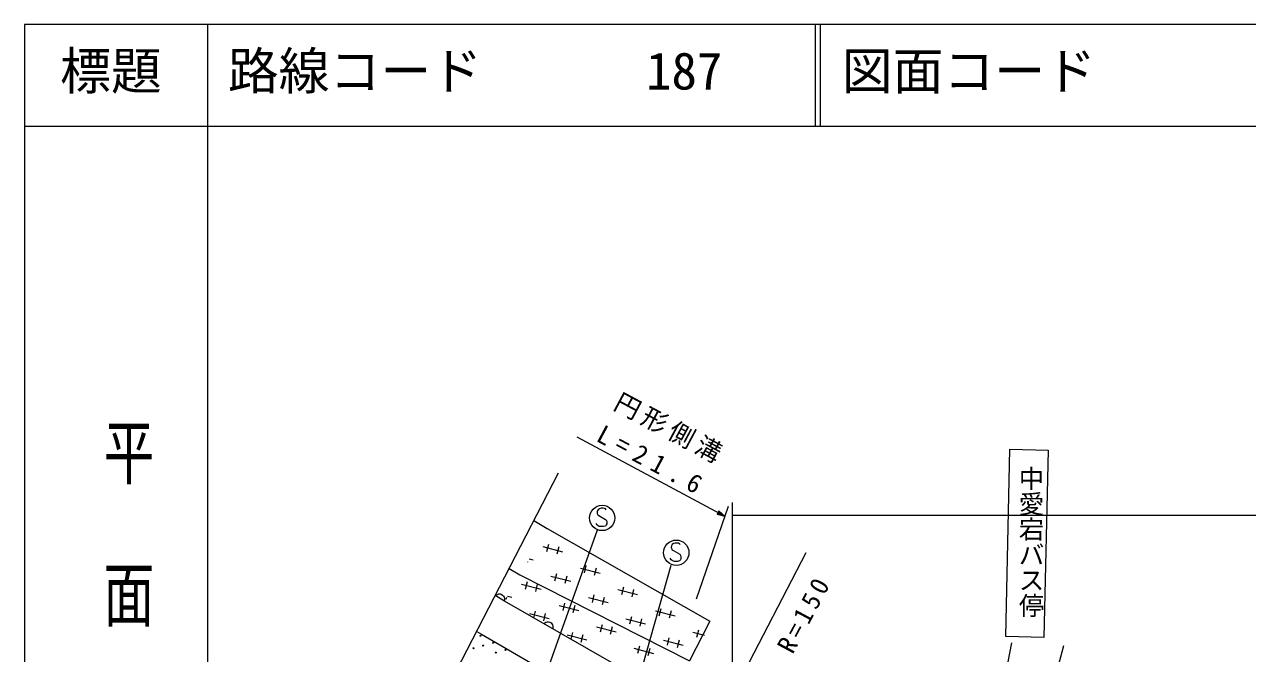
# Model space of a CAD drawing. Units: millimetres, scale not verified. Extents: x 40000 to 680000, y 20000 to 380000.
# Drawn here: x 40000 to 160286, y 318120 to 380000 of the extents above; entities that cross this region are included whole.
import ezdxf
from ezdxf.enums import TextEntityAlignment as Align

# ---------------------------------------------------------------- set-up
doc = ezdxf.new("R2010")
doc.units = ezdxf.units.MM
doc.header["$LTSCALE"] = 1000
doc.layers.add('S-SUV', color=7, linetype='Continuous', lineweight=13)
doc.styles.add('@ＭＳ ゴシック', font='')
doc.styles.add('ＭＳ ゴシック', font='')
doc.styles.get('@ＭＳ ゴシック').set_extended_font_data('@MS Gothic')
doc.styles.get('ＭＳ ゴシック').set_extended_font_data('MS Gothic')

msp = doc.modelspace()

# ---------------------------------------------------------------- linework, layer by layer
at = {"layer": 'S-SUV'}
for p, q in [((40000, 380000), (40000, 20000)), ((680000, 380000), (40000, 380000)), ((58000, 380000), (58000, 370000)), ((117750, 380000), (117750, 370000)), ((118250, 380000), (118250, 370000)), ((40000, 370000), (680000, 370000)), ((58000, 370000), (58000, 20000)), ((94332, 339435), (108873, 331637)), ((136527, 319784), (136924, 338219)), ((136924, 338219), (140666, 338138)), ((140666, 338138), (140268, 319703)), ((77002, 305797), (92506, 335892)), ((96334, 332132), (96328, 331989)), ((96416, 332270), (96334, 332132)), ((96553, 332364), (96416, 332270)), ((96716, 332407), (96553, 332364)), ((96909, 332407), (96716, 332407)), ((97041, 332382), (96909, 332407)), ((97134, 332339), (97041, 332382)), ((97203, 332264), (97134, 332339)), ((109198, 332583), (106063, 323468)), ((108300, 332157), (108123, 331827)), ((108153, 331843), (108304, 332123)), ((108191, 331854), (108315, 332085)), ((108229, 331866), (108327, 332047)), ((108267, 331877), (108338, 332009)), ((108873, 331637), (108300, 332157)), ((108304, 332123), (108803, 331675)), ((108315, 332085), (108737, 331710)), ((108327, 332047), (108671, 331746)), ((108338, 332009), (108603, 331782)), ((109608, 332983), (109608, 315818)), ((90099, 331219), (91402, 330433)), ((96309, 330770), (96222, 330914)), ((96328, 331989), (96334, 331895)), ((96334, 331895), (96384, 331770)), ((96384, 331770), (96472, 331701)), ((96472, 331701), (97153, 331307)), ((97153, 331307), (97228, 331195)), ((97266, 330889), (97222, 330770)), ((97228, 331195), (97278, 331039)), ((97278, 331039), (97266, 330889)), ((108123, 331827), (108873, 331637)), ((108805, 331674), (108153, 331843)), ((108737, 331710), (108191, 331854)), ((108671, 331746), (108229, 331866)), ((108603, 331782), (108267, 331877)), ((108305, 331889), (108350, 331971)), ((108537, 331817), (108305, 331889)), ((108343, 331900), (108361, 331933)), ((108469, 331854), (108343, 331900)), ((108350, 331971), (108537, 331817)), ((108352, 331917), (108469, 331854)), ((108361, 331933), (108469, 331854)), ((109608, 331719), (325723, 331719)), ((96319, 330272), (86800, 303469)), ((91402, 330433), (107390, 321300)), ((96409, 330676), (96309, 330770)), ((96528, 330620), (96409, 330676)), ((96653, 330601), (96528, 330620)), ((96941, 330601), (96653, 330601)), ((97134, 330657), (96941, 330601)), ((97222, 330770), (97134, 330657)), ((90993, 328636), (92929, 328136)), ((91384, 328153), (91572, 328879)), ((92540, 328629), (92353, 327903)), ((103623, 328713), (103616, 328569)), ((103616, 328569), (103623, 328476)), ((103704, 328851), (103623, 328713)), ((103623, 328476), (103673, 328351)), ((103841, 328944), (103704, 328851)), ((104004, 328988), (103841, 328944)), ((104198, 328988), (104004, 328988)), ((104329, 328963), (104198, 328988)), ((104423, 328919), (104329, 328963)), ((104491, 328844), (104423, 328919)), ((89649, 327446), (90035, 327346)), ((116855, 328025), (98794, 293194)), ((103598, 327351), (103510, 327494)), ((103698, 327257), (103598, 327351)), ((103673, 328351), (103760, 328282)), ((103816, 327201), (103698, 327257)), ((103760, 328282), (104441, 327888)), ((103941, 327182), (103816, 327201)), ((104229, 327182), (103941, 327182)), ((104423, 327238), (104229, 327182)), ((104510, 327351), (104423, 327238)), ((104441, 327888), (104516, 327776)), ((104554, 327469), (104510, 327351)), ((104516, 327776), (104566, 327619)), ((104566, 327619), (104554, 327469)), ((87666, 326497), (88718, 325862)), ((89463, 327130), (89458, 327113)), ((92174, 325259), (92361, 325985)), ((94677, 326532), (96613, 326032)), ((95068, 326048), (95256, 326775)), ((95675, 298842), (103600, 326819)), ((96224, 326525), (96037, 325799)), ((88718, 325862), (105414, 317401)), ((88888, 324952), (90825, 324452)), ((89280, 324469), (89467, 325195)), ((90436, 324945), (90248, 324219)), ((91782, 325742), (93719, 325242)), ((93330, 325735), (93142, 325009)), ((87199, 323275), (86289, 323824)), ((86316, 323808), (86410, 323886)), ((86410, 323886), (86512, 323938)), ((86512, 323938), (86650, 323983)), ((86650, 323983), (86775, 323978)), ((86775, 323978), (86894, 323947)), ((86894, 323947), (87026, 323867)), ((87026, 323867), (87109, 323776)), ((87109, 323776), (87172, 323668)), ((87172, 323668), (87199, 323523)), ((87405, 323625), (87354, 323429)), ((87493, 323775), (87931, 323662)), ((95466, 323638), (97403, 323138)), ((95858, 323154), (96045, 323881)), ((97014, 323631), (96826, 322904)), ((98361, 324427), (100297, 323928)), ((98752, 323944), (98940, 324670)), ((99908, 324420), (99721, 323694)), ((87200, 323409), (87172, 323291)), ((87199, 323523), (87200, 323409)), ((104457, 313417), (87199, 323275)), ((92572, 322848), (94509, 322348)), ((92964, 322365), (93151, 323091)), ((94120, 322841), (93932, 322115)), ((102436, 321840), (102624, 322566)), ((89678, 322058), (91615, 321558)), ((90083, 321627), (90257, 322301)), ((91225, 322051), (91038, 321325)), ((91171, 321139), (91272, 321193)), ((91272, 321193), (91409, 321242)), ((91409, 321242), (91534, 321239)), ((91534, 321239), (91653, 321211)), ((91653, 321211), (91788, 321135)), ((99150, 321533), (101087, 321033)), ((99542, 321050), (99729, 321776)), ((100698, 321526), (100510, 320800)), ((102045, 322323), (103981, 321823)), ((103592, 322316), (103404, 321590)), ((107390, 321300), (105414, 317401)), ((84476, 320304), (84946, 320021)), ((84946, 320021), (100739, 310896)), ((91079, 321059), (91171, 321139)), ((91788, 321135), (91873, 321046)), ((91873, 321046), (91938, 320939)), ((91938, 320939), (91968, 320795)), ((91972, 320681), (91948, 320563)), ((91968, 320795), (91972, 320681)), ((93767, 319523), (93941, 320197)), ((96256, 320743), (98193, 320244)), ((96648, 320260), (96835, 320986)), ((97804, 320736), (97616, 320010)), ((105729, 320219), (106877, 319922)), ((106120, 319735), (106308, 320462)), ((93362, 319954), (95299, 319454)), ((94909, 319947), (94722, 319220)), ((100332, 318156), (100519, 318882)), ((102834, 319429), (104771, 318929)), ((103226, 318946), (103413, 319672)), ((104382, 319422), (104194, 318696)), ((130925, 286313), (137097, 319166)), ((132589, 282056), (142214, 318919)), ((140268, 319703), (136527, 319784)), ((99940, 318639), (101877, 318139)), ((101488, 318632), (101300, 317906))]:
    msp.add_line(p, q, dxfattribs=at)
for centre, radius in [((96816, 331457), 1244), ((104104, 328038), 1244), ((84849, 319870), 49.8), ((85119, 318907), 49.8), ((86082, 319177), 49.8), ((84157, 318638), 49.8), ((86352, 318214), 49.8), ((87315, 318484), 49.8)]:
    msp.add_circle(centre, radius, dxfattribs=at)

# ---------------------------------------------------------------- texts
at = {"layer": 'S-SUV', "style": 'ＭＳ ゴシック'}
for s, p in [('標題', (43500, 372500)), ('路線コード', (60000, 372500)), ('187', (101142, 372500)), ('図面コード', (120380, 372500))]:
    msp.add_text(s, height=3666, dxfattribs=at).set_placement(p, align=Align.BOTTOM_LEFT)
at = {"layer": 'S-SUV', "style": '@ＭＳ ゴシック', "width": 1.4}
msp.add_text('平  面  図', height=3666, rotation=270, dxfattribs=at).set_placement((47277, 341475), align=Align.BOTTOM_LEFT)
at = {"layer": 'S-SUV', "style": '@ＭＳ ゴシック'}
msp.add_text('中愛宕バス停', height=1833, rotation=270, dxfattribs=at).set_placement((137542, 336609), align=Align.BOTTOM_LEFT)
at = {"layer": 'S-SUV', "char_height": 1833, "attachment_point": 7, "style": 'ＭＳ ゴシック'}
for s, insert, rotation in [('\\T1.2;円形側溝', (97715, 342075), 331.8), ('\\T1.6;L=21.6', (96096, 339057), 331.8), ('\\T1.32;R=150', (115574, 317963), 61.8)]:
    msp.add_mtext(s, dxfattribs=dict(at, insert=insert, rotation=rotation))

doc.saveas('drawing.dxf')
